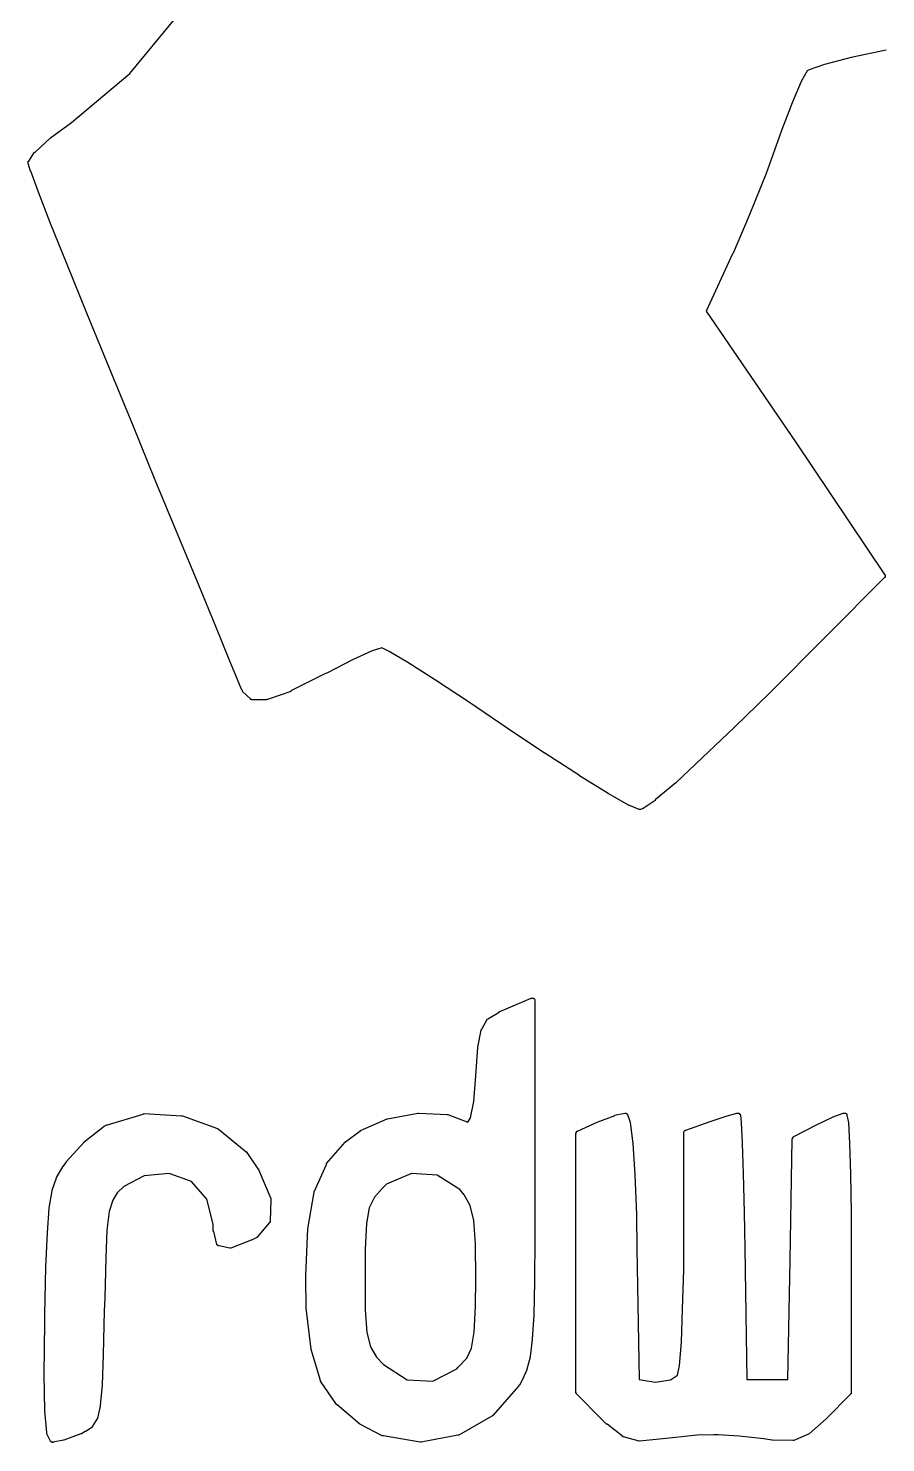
# Model space of a CAD drawing. Extents: x 122.8 to 186.2, y -119.4 to -70.3.
# Drawn here: x 183.122 to 184.735, y -112.034 to -109.374 of the extents above; entities that cross this region are included whole.
import ezdxf

# ---------------------------------------------------------------- set-up
doc = ezdxf.new("R2010")
doc.units = 0
doc.layers.add('BLACK', color=7, linetype='CONTINUOUS')

msp = doc.modelspace()

# ---------------------------------------------------------------- linework, layer by layer
at = {"layer": 'BLACK', "linetype": 'CONTINUOUS'}
for p, q in [((183.313, -109.459), (183.399, -109.355)), ((184.67, -109.429), (184.62, -109.442)), ((184.736, -109.415), (184.67, -109.429)), ((183.203, -109.551), (183.313, -109.459)), ((184.587, -109.454), (184.576, -109.474)), ((184.591, -109.452), (184.587, -109.454)), ((184.62, -109.442), (184.591, -109.452)), ((184.576, -109.474), (184.559, -109.514)), ((184.559, -109.514), (184.539, -109.566)), ((183.164, -109.58), (183.203, -109.551)), ((183.135, -109.607), (183.164, -109.58)), ((183.164, -109.58), (183.164, -109.58)), ((183.164, -109.58), (183.164, -109.58)), ((183.164, -109.58), (183.164, -109.58)), ((184.535, -109.577), (184.51, -109.647)), ((184.539, -109.566), (184.535, -109.577)), ((184.535, -109.577), (184.535, -109.577)), ((184.535, -109.577), (184.535, -109.577)), ((184.535, -109.577), (184.535, -109.577)), ((183.123, -109.624), (183.134, -109.607)), ((183.134, -109.607), (183.134, -109.607)), ((183.134, -109.607), (183.134, -109.607)), ((183.134, -109.607), (183.134, -109.607)), ((183.134, -109.607), (183.134, -109.607)), ((183.134, -109.607), (183.134, -109.607)), ((183.134, -109.607), (183.134, -109.607)), ((183.134, -109.607), (183.135, -109.607)), ((183.122, -109.625), (183.122, -109.624)), ((183.122, -109.624), (183.122, -109.624)), ((183.122, -109.624), (183.123, -109.624)), ((183.122, -109.626), (183.122, -109.625)), ((183.122, -109.625), (183.122, -109.625)), ((183.122, -109.625), (183.122, -109.625)), ((183.122, -109.625), (183.122, -109.625)), ((183.122, -109.627), (183.122, -109.626)), ((183.122, -109.626), (183.122, -109.626)), ((183.122, -109.626), (183.122, -109.626)), ((183.122, -109.626), (183.122, -109.626)), ((183.122, -109.628), (183.122, -109.627)), ((183.122, -109.627), (183.122, -109.627)), ((183.122, -109.627), (183.122, -109.627)), ((183.122, -109.627), (183.122, -109.627)), ((183.122, -109.627), (183.122, -109.627)), ((183.126, -109.643), (183.122, -109.628)), ((183.122, -109.628), (183.122, -109.628)), ((183.122, -109.628), (183.122, -109.628)), ((183.122, -109.628), (183.122, -109.628)), ((183.127, -109.643), (183.126, -109.643)), ((183.126, -109.643), (183.126, -109.643)), ((183.126, -109.643), (183.126, -109.643)), ((183.141, -109.682), (183.127, -109.643)), ((184.51, -109.647), (184.478, -109.726)), ((184.51, -109.647), (184.51, -109.647)), ((184.51, -109.647), (184.51, -109.647)), ((184.51, -109.647), (184.51, -109.647)), ((183.164, -109.741), (183.141, -109.682)), ((183.141, -109.682), (183.141, -109.682)), ((183.141, -109.682), (183.141, -109.682)), ((183.195, -109.818), (183.164, -109.741)), ((183.164, -109.741), (183.164, -109.741)), ((183.164, -109.741), (183.164, -109.741)), ((184.478, -109.726), (184.448, -109.797)), ((184.478, -109.726), (184.478, -109.726)), ((184.478, -109.726), (184.478, -109.726)), ((184.478, -109.726), (184.478, -109.726)), ((184.447, -109.798), (184.397, -109.906)), ((184.448, -109.797), (184.447, -109.798)), ((184.447, -109.798), (184.447, -109.798)), ((184.448, -109.797), (184.448, -109.797)), ((184.448, -109.797), (184.448, -109.797)), ((184.448, -109.797), (184.448, -109.797)), ((183.232, -109.91), (183.195, -109.818)), ((183.195, -109.818), (183.195, -109.818)), ((183.195, -109.818), (183.195, -109.818)), ((183.274, -110.012), (183.232, -109.91)), ((183.232, -109.91), (183.232, -109.91)), ((184.397, -109.906), (184.565, -110.152)), ((183.32, -110.123), (183.274, -110.012)), ((183.274, -110.012), (183.274, -110.012)), ((183.274, -110.012), (183.274, -110.012)), ((183.361, -110.224), (183.32, -110.123)), ((183.32, -110.123), (183.32, -110.123)), ((183.32, -110.123), (183.32, -110.123)), ((184.565, -110.152), (184.733, -110.401)), ((183.404, -110.328), (183.361, -110.224)), ((183.361, -110.224), (183.361, -110.224)), ((183.361, -110.224), (183.361, -110.224)), ((183.443, -110.421), (183.404, -110.328)), ((183.404, -110.328), (183.404, -110.328)), ((183.404, -110.328), (183.404, -110.328)), ((184.733, -110.407), (184.516, -110.625)), ((184.733, -110.401), (184.734, -110.401)), ((184.734, -110.407), (184.733, -110.407)), ((184.734, -110.401), (184.734, -110.402)), ((184.734, -110.402), (184.734, -110.403)), ((184.734, -110.403), (184.734, -110.403)), ((184.734, -110.403), (184.734, -110.404)), ((184.734, -110.404), (184.734, -110.405)), ((184.734, -110.405), (184.734, -110.405)), ((184.734, -110.405), (184.734, -110.406)), ((184.734, -110.406), (184.734, -110.406)), ((184.734, -110.406), (184.734, -110.407)), ((183.475, -110.499), (183.443, -110.421)), ((183.443, -110.421), (183.443, -110.421)), ((183.443, -110.421), (183.443, -110.421)), ((183.5, -110.561), (183.475, -110.499)), ((183.475, -110.499), (183.475, -110.499)), ((183.475, -110.499), (183.475, -110.499)), ((183.769, -110.545), (183.732, -110.562)), ((183.787, -110.539), (183.769, -110.545)), ((183.801, -110.546), (183.787, -110.539)), ((183.836, -110.567), (183.801, -110.546)), ((183.517, -110.602), (183.5, -110.561)), ((183.5, -110.561), (183.5, -110.561)), ((183.5, -110.561), (183.5, -110.561)), ((183.732, -110.562), (183.685, -110.586)), ((183.888, -110.6), (183.836, -110.567)), ((183.524, -110.619), (183.517, -110.602)), ((183.517, -110.602), (183.517, -110.602)), ((183.517, -110.602), (183.517, -110.602)), ((183.68, -110.588), (183.616, -110.62)), ((183.685, -110.586), (183.68, -110.588)), ((183.68, -110.588), (183.68, -110.588)), ((183.68, -110.588), (183.68, -110.588)), ((183.68, -110.588), (183.68, -110.588)), ((183.952, -110.642), (183.888, -110.6)), ((183.525, -110.619), (183.524, -110.619)), ((183.524, -110.619), (183.524, -110.619)), ((183.524, -110.619), (183.524, -110.619)), ((183.525, -110.62), (183.525, -110.619)), ((183.525, -110.621), (183.525, -110.62)), ((183.525, -110.62), (183.525, -110.62)), ((183.525, -110.62), (183.525, -110.62)), ((183.525, -110.62), (183.525, -110.62)), ((183.54, -110.635), (183.525, -110.621)), ((183.525, -110.621), (183.525, -110.621)), ((183.525, -110.621), (183.525, -110.621)), ((183.525, -110.621), (183.525, -110.621)), ((183.616, -110.621), (183.572, -110.636)), ((183.616, -110.62), (183.616, -110.62)), ((183.616, -110.62), (183.616, -110.621)), ((183.616, -110.621), (183.616, -110.621)), ((184.516, -110.625), (184.45, -110.689)), ((184.516, -110.625), (184.516, -110.625)), ((183.54, -110.636), (183.54, -110.635)), ((183.54, -110.635), (183.54, -110.635)), ((183.54, -110.635), (183.54, -110.635)), ((183.541, -110.636), (183.54, -110.636)), ((183.54, -110.636), (183.54, -110.636)), ((183.54, -110.636), (183.54, -110.636)), ((183.54, -110.636), (183.54, -110.636)), ((183.542, -110.636), (183.541, -110.636)), ((183.541, -110.636), (183.541, -110.636)), ((183.541, -110.636), (183.541, -110.636)), ((183.541, -110.636), (183.541, -110.636)), ((183.542, -110.637), (183.542, -110.636)), ((183.543, -110.637), (183.542, -110.637)), ((183.542, -110.637), (183.542, -110.637)), ((183.542, -110.637), (183.542, -110.637)), ((183.57, -110.637), (183.543, -110.637)), ((183.543, -110.637), (183.543, -110.637)), ((183.543, -110.637), (183.543, -110.637)), ((183.543, -110.637), (183.543, -110.637)), ((183.543, -110.637), (183.543, -110.637)), ((183.571, -110.637), (183.57, -110.637)), ((183.572, -110.636), (183.571, -110.636)), ((183.571, -110.636), (183.571, -110.636)), ((183.571, -110.636), (183.571, -110.637)), ((183.571, -110.637), (183.571, -110.637)), ((183.572, -110.636), (183.572, -110.636)), ((183.572, -110.636), (183.572, -110.636)), ((184.023, -110.69), (183.952, -110.642)), ((184.093, -110.737), (184.023, -110.69)), ((184.023, -110.69), (184.023, -110.69)), ((184.023, -110.69), (184.023, -110.69)), ((184.45, -110.689), (184.39, -110.746)), ((184.45, -110.689), (184.45, -110.689)), ((184.45, -110.689), (184.45, -110.689)), ((184.45, -110.689), (184.45, -110.689)), ((184.094, -110.737), (184.093, -110.737)), ((184.093, -110.737), (184.093, -110.737)), ((184.159, -110.779), (184.094, -110.737)), ((184.39, -110.746), (184.34, -110.793)), ((184.39, -110.746), (184.39, -110.746)), ((184.39, -110.746), (184.39, -110.746)), ((184.39, -110.746), (184.39, -110.746)), ((184.159, -110.78), (184.159, -110.779)), ((184.159, -110.779), (184.159, -110.779)), ((184.159, -110.779), (184.159, -110.779)), ((184.213, -110.813), (184.159, -110.78)), ((184.251, -110.835), (184.213, -110.813)), ((184.213, -110.813), (184.213, -110.813)), ((184.213, -110.813), (184.213, -110.813)), ((184.213, -110.813), (184.213, -110.813)), ((184.34, -110.793), (184.301, -110.825)), ((184.34, -110.793), (184.34, -110.793)), ((184.34, -110.793), (184.34, -110.793)), ((184.34, -110.793), (184.34, -110.793)), ((184.252, -110.835), (184.251, -110.835)), ((184.251, -110.835), (184.251, -110.835)), ((184.271, -110.843), (184.252, -110.835)), ((184.252, -110.835), (184.252, -110.835)), ((184.277, -110.842), (184.274, -110.843)), ((184.278, -110.842), (184.277, -110.842)), ((184.277, -110.842), (184.277, -110.842)), ((184.279, -110.841), (184.278, -110.841)), ((184.278, -110.841), (184.278, -110.842)), ((184.278, -110.842), (184.278, -110.842)), ((184.278, -110.842), (184.278, -110.842)), ((184.278, -110.842), (184.278, -110.842)), ((184.301, -110.826), (184.279, -110.841)), ((184.301, -110.825), (184.301, -110.825)), ((184.301, -110.825), (184.301, -110.826)), ((184.301, -110.826), (184.301, -110.826)), ((184.272, -110.843), (184.271, -110.843)), ((184.271, -110.843), (184.271, -110.843)), ((184.271, -110.843), (184.271, -110.843)), ((184.271, -110.843), (184.271, -110.843)), ((184.271, -110.843), (184.271, -110.843)), ((184.273, -110.843), (184.272, -110.843)), ((184.272, -110.843), (184.272, -110.843)), ((184.272, -110.843), (184.272, -110.843)), ((184.272, -110.843), (184.272, -110.843)), ((184.274, -110.843), (184.273, -110.843)), ((184.273, -110.843), (184.273, -110.843)), ((184.273, -110.843), (184.273, -110.843)), ((184.273, -110.843), (184.273, -110.843)), ((184.274, -110.843), (184.274, -110.843)), ((184.274, -110.843), (184.274, -110.843)), ((184.021, -111.218), (184.068, -111.198)), ((184.068, -111.198), (184.068, -111.198)), ((184.068, -111.198), (184.069, -111.198)), ((184.069, -111.198), (184.07, -111.198)), ((184.07, -111.198), (184.07, -111.198)), ((184.07, -111.198), (184.07, -111.198)), ((184.07, -111.198), (184.071, -111.198)), ((184.071, -111.198), (184.071, -111.198)), ((184.071, -111.198), (184.071, -111.198)), ((184.071, -111.198), (184.071, -111.198)), ((184.071, -111.198), (184.072, -111.198)), ((184.072, -111.198), (184.072, -111.198)), ((184.072, -111.198), (184.073, -111.198)), ((184.073, -111.198), (184.073, -111.198)), ((184.073, -111.198), (184.073, -111.198)), ((184.073, -111.198), (184.073, -111.199)), ((184.073, -111.199), (184.074, -111.199)), ((184.074, -111.199), (184.074, -111.199)), ((184.074, -111.199), (184.074, -111.199)), ((184.074, -111.199), (184.074, -111.2)), ((184.074, -111.2), (184.075, -111.201)), ((184.075, -111.201), (184.075, -111.201)), ((184.075, -111.201), (184.075, -111.202)), ((184.075, -111.202), (184.075, -111.202)), ((184.075, -111.202), (184.075, -111.202)), ((184.075, -111.202), (184.075, -111.203)), ((184.075, -111.203), (184.075, -111.539)), ((183.975, -111.256), (183.986, -111.237)), ((183.986, -111.237), (183.986, -111.237)), ((183.986, -111.237), (183.987, -111.237)), ((183.987, -111.237), (183.987, -111.236)), ((183.987, -111.236), (183.987, -111.236)), ((183.987, -111.236), (183.988, -111.236)), ((183.987, -111.237), (183.987, -111.237)), ((183.987, -111.237), (183.987, -111.237)), ((183.987, -111.237), (183.987, -111.237)), ((183.988, -111.236), (184.008, -111.224)), ((183.988, -111.236), (183.988, -111.236)), ((183.988, -111.236), (183.988, -111.236)), ((183.988, -111.236), (183.988, -111.236)), ((184.008, -111.224), (184.008, -111.223)), ((184.008, -111.223), (184.008, -111.223)), ((184.008, -111.223), (184.009, -111.223)), ((184.009, -111.223), (184.021, -111.218)), ((184.021, -111.218), (184.021, -111.218)), ((184.021, -111.218), (184.021, -111.218)), ((183.968, -111.29), (183.974, -111.258)), ((183.974, -111.258), (183.974, -111.257)), ((183.974, -111.257), (183.975, -111.257)), ((183.975, -111.257), (183.975, -111.256)), ((183.975, -111.256), (183.975, -111.256)), ((183.975, -111.257), (183.975, -111.257)), ((183.975, -111.257), (183.975, -111.257)), ((183.975, -111.257), (183.975, -111.257)), ((183.964, -111.344), (183.968, -111.29)), ((183.968, -111.29), (183.968, -111.29)), ((183.968, -111.29), (183.968, -111.29)), ((183.968, -111.29), (183.968, -111.29)), ((183.96, -111.392), (183.964, -111.344)), ((183.954, -111.423), (183.96, -111.392)), ((183.271, -111.436), (183.338, -111.416)), ((183.338, -111.416), (183.339, -111.415)), ((183.338, -111.416), (183.338, -111.416)), ((183.338, -111.416), (183.338, -111.416)), ((183.339, -111.415), (183.339, -111.415)), ((183.339, -111.415), (183.339, -111.415)), ((183.339, -111.415), (183.339, -111.415)), ((183.339, -111.415), (183.34, -111.415)), ((183.34, -111.415), (183.41, -111.419)), ((183.41, -111.419), (183.41, -111.419)), ((183.41, -111.419), (183.41, -111.419)), ((183.41, -111.419), (183.411, -111.419)), ((183.411, -111.419), (183.411, -111.419)), ((183.411, -111.419), (183.411, -111.419)), ((183.411, -111.419), (183.411, -111.419)), ((183.411, -111.419), (183.412, -111.419)), ((183.412, -111.419), (183.478, -111.443)), ((183.747, -111.447), (183.797, -111.425)), ((183.797, -111.425), (183.797, -111.425)), ((183.797, -111.425), (183.797, -111.425)), ((183.797, -111.425), (183.797, -111.425)), ((183.797, -111.425), (183.797, -111.425)), ((183.797, -111.425), (183.798, -111.425)), ((183.798, -111.425), (183.855, -111.414)), ((183.798, -111.425), (183.798, -111.425)), ((183.798, -111.425), (183.798, -111.425)), ((183.855, -111.414), (183.855, -111.414)), ((183.855, -111.414), (183.856, -111.414)), ((183.856, -111.414), (183.856, -111.414)), ((183.856, -111.414), (183.856, -111.414)), ((183.856, -111.414), (183.856, -111.414)), ((183.856, -111.414), (183.857, -111.414)), ((183.857, -111.414), (183.857, -111.414)), ((183.857, -111.414), (183.91, -111.417)), ((183.91, -111.417), (183.91, -111.417)), ((183.91, -111.417), (183.91, -111.417)), ((183.91, -111.417), (183.91, -111.417)), ((183.91, -111.417), (183.911, -111.417)), ((183.911, -111.417), (183.911, -111.417)), ((183.911, -111.417), (183.911, -111.417)), ((183.911, -111.417), (183.911, -111.417)), ((183.911, -111.417), (183.941, -111.428)), ((183.949, -111.431), (183.954, -111.423)), ((184.192, -111.431), (184.224, -111.419)), ((184.224, -111.419), (184.224, -111.419)), ((184.224, -111.419), (184.225, -111.419)), ((184.225, -111.418), (184.244, -111.414)), ((184.225, -111.419), (184.225, -111.418)), ((184.244, -111.414), (184.244, -111.414)), ((184.244, -111.414), (184.244, -111.414)), ((184.244, -111.414), (184.244, -111.414)), ((184.244, -111.414), (184.244, -111.414)), ((184.244, -111.414), (184.245, -111.414)), ((184.245, -111.414), (184.245, -111.414)), ((184.245, -111.414), (184.245, -111.414)), ((184.245, -111.414), (184.245, -111.414)), ((184.245, -111.414), (184.246, -111.414)), ((184.246, -111.414), (184.246, -111.414)), ((184.246, -111.414), (184.246, -111.414)), ((184.246, -111.414), (184.246, -111.414)), ((184.246, -111.414), (184.246, -111.414)), ((184.246, -111.414), (184.247, -111.414)), ((184.247, -111.414), (184.247, -111.414)), ((184.247, -111.414), (184.247, -111.415)), ((184.247, -111.415), (184.247, -111.415)), ((184.247, -111.415), (184.248, -111.415)), ((184.248, -111.415), (184.248, -111.415)), ((184.248, -111.415), (184.248, -111.415)), ((184.248, -111.415), (184.248, -111.415)), ((184.248, -111.415), (184.248, -111.415)), ((184.248, -111.415), (184.248, -111.416)), ((184.248, -111.416), (184.249, -111.416)), ((184.249, -111.416), (184.249, -111.416)), ((184.249, -111.416), (184.249, -111.416)), ((184.249, -111.416), (184.249, -111.416)), ((184.249, -111.416), (184.249, -111.417)), ((184.249, -111.417), (184.249, -111.417)), ((184.249, -111.417), (184.249, -111.417)), ((184.249, -111.417), (184.249, -111.417)), ((184.249, -111.417), (184.254, -111.431)), ((184.405, -111.43), (184.437, -111.419)), ((184.437, -111.419), (184.455, -111.414)), ((184.437, -111.419), (184.437, -111.419)), ((184.437, -111.419), (184.437, -111.419)), ((184.437, -111.419), (184.437, -111.419)), ((184.455, -111.414), (184.455, -111.414)), ((184.455, -111.414), (184.455, -111.414)), ((184.455, -111.414), (184.456, -111.414)), ((184.456, -111.414), (184.456, -111.414)), ((184.456, -111.414), (184.456, -111.414)), ((184.456, -111.414), (184.457, -111.414)), ((184.457, -111.414), (184.457, -111.414)), ((184.457, -111.414), (184.457, -111.414)), ((184.457, -111.414), (184.457, -111.414)), ((184.457, -111.414), (184.458, -111.414)), ((184.458, -111.414), (184.458, -111.414)), ((184.458, -111.414), (184.458, -111.414)), ((184.458, -111.414), (184.458, -111.414)), ((184.458, -111.414), (184.459, -111.414)), ((184.459, -111.414), (184.459, -111.414)), ((184.459, -111.414), (184.459, -111.415)), ((184.459, -111.415), (184.459, -111.415)), ((184.459, -111.415), (184.459, -111.415)), ((184.459, -111.415), (184.46, -111.415)), ((184.46, -111.415), (184.46, -111.415)), ((184.46, -111.415), (184.46, -111.415)), ((184.46, -111.415), (184.46, -111.415)), ((184.46, -111.415), (184.46, -111.416)), ((184.46, -111.416), (184.46, -111.416)), ((184.46, -111.416), (184.461, -111.416)), ((184.461, -111.416), (184.461, -111.416)), ((184.461, -111.416), (184.461, -111.416)), ((184.461, -111.416), (184.461, -111.417)), ((184.461, -111.417), (184.461, -111.417)), ((184.461, -111.417), (184.461, -111.417)), ((184.461, -111.417), (184.461, -111.417)), ((184.461, -111.417), (184.461, -111.417)), ((184.461, -111.417), (184.461, -111.418)), ((184.461, -111.418), (184.461, -111.418)), ((184.461, -111.418), (184.462, -111.418)), ((184.462, -111.418), (184.463, -111.432)), ((184.605, -111.436), (184.636, -111.421)), ((184.636, -111.421), (184.655, -111.414)), ((184.636, -111.421), (184.636, -111.421)), ((184.636, -111.421), (184.636, -111.421)), ((184.636, -111.421), (184.636, -111.421)), ((184.655, -111.414), (184.655, -111.414)), ((184.655, -111.414), (184.655, -111.414)), ((184.655, -111.414), (184.655, -111.414)), ((184.655, -111.414), (184.656, -111.414)), ((184.656, -111.414), (184.656, -111.414)), ((184.656, -111.414), (184.656, -111.414)), ((184.656, -111.414), (184.656, -111.414)), ((184.656, -111.414), (184.657, -111.414)), ((184.657, -111.414), (184.657, -111.414)), ((184.657, -111.414), (184.657, -111.414)), ((184.657, -111.414), (184.657, -111.414)), ((184.657, -111.414), (184.658, -111.414)), ((184.658, -111.414), (184.658, -111.414)), ((184.658, -111.414), (184.658, -111.414)), ((184.658, -111.414), (184.658, -111.414)), ((184.658, -111.414), (184.659, -111.414)), ((184.659, -111.414), (184.659, -111.414)), ((184.659, -111.414), (184.659, -111.414)), ((184.659, -111.414), (184.659, -111.414)), ((184.659, -111.414), (184.66, -111.414)), ((184.66, -111.414), (184.66, -111.415)), ((184.66, -111.415), (184.66, -111.415)), ((184.66, -111.415), (184.66, -111.415)), ((184.66, -111.415), (184.66, -111.415)), ((184.66, -111.415), (184.661, -111.415)), ((184.661, -111.415), (184.661, -111.415)), ((184.661, -111.415), (184.661, -111.415)), ((184.661, -111.415), (184.661, -111.416)), ((184.661, -111.416), (184.661, -111.416)), ((184.661, -111.416), (184.661, -111.416)), ((184.661, -111.416), (184.661, -111.416)), ((184.661, -111.416), (184.662, -111.416)), ((184.662, -111.416), (184.662, -111.417)), ((184.662, -111.417), (184.662, -111.417)), ((184.662, -111.417), (184.662, -111.417)), ((184.662, -111.417), (184.662, -111.417)), ((184.662, -111.417), (184.662, -111.418)), ((184.662, -111.418), (184.662, -111.418)), ((184.662, -111.418), (184.662, -111.418)), ((184.662, -111.418), (184.665, -111.432)), ((183.227, -111.468), (183.265, -111.439)), ((183.265, -111.439), (183.27, -111.436)), ((183.265, -111.439), (183.265, -111.439)), ((183.265, -111.439), (183.265, -111.439)), ((183.265, -111.439), (183.265, -111.439)), ((183.27, -111.436), (183.27, -111.436)), ((183.27, -111.436), (183.27, -111.436)), ((183.27, -111.436), (183.27, -111.436)), ((183.27, -111.436), (183.27, -111.436)), ((183.27, -111.436), (183.271, -111.436)), ((183.271, -111.436), (183.271, -111.436)), ((183.271, -111.436), (183.271, -111.436)), ((183.478, -111.443), (183.478, -111.443)), ((183.478, -111.443), (183.478, -111.444)), ((183.478, -111.444), (183.478, -111.444)), ((183.478, -111.444), (183.478, -111.444)), ((183.478, -111.444), (183.479, -111.444)), ((183.479, -111.444), (183.479, -111.444)), ((183.479, -111.444), (183.479, -111.444)), ((183.479, -111.444), (183.532, -111.487)), ((183.719, -111.468), (183.746, -111.448)), ((183.746, -111.448), (183.746, -111.448)), ((183.746, -111.448), (183.746, -111.448)), ((183.746, -111.448), (183.746, -111.448)), ((183.746, -111.448), (183.747, -111.448)), ((183.747, -111.448), (183.747, -111.447)), ((183.747, -111.447), (183.747, -111.447)), ((183.747, -111.447), (183.747, -111.447)), ((183.941, -111.428), (183.949, -111.431)), ((184.152, -111.452), (184.152, -111.451)), ((184.152, -111.451), (184.153, -111.451)), ((184.152, -111.453), (184.152, -111.452)), ((184.152, -111.452), (184.152, -111.452)), ((184.152, -111.452), (184.152, -111.452)), ((184.152, -111.452), (184.152, -111.452)), ((184.152, -111.939), (184.152, -111.453)), ((184.153, -111.45), (184.153, -111.449)), ((184.153, -111.449), (184.154, -111.449)), ((184.153, -111.451), (184.153, -111.45)), ((184.153, -111.45), (184.153, -111.45)), ((184.153, -111.45), (184.153, -111.45)), ((184.153, -111.45), (184.153, -111.45)), ((184.153, -111.451), (184.153, -111.451)), ((184.153, -111.451), (184.153, -111.451)), ((184.154, -111.449), (184.154, -111.448)), ((184.154, -111.448), (184.155, -111.448)), ((184.154, -111.449), (184.154, -111.449)), ((184.154, -111.449), (184.154, -111.449)), ((184.154, -111.449), (184.154, -111.449)), ((184.154, -111.449), (184.154, -111.449)), ((184.155, -111.448), (184.192, -111.431)), ((184.155, -111.448), (184.155, -111.448)), ((184.155, -111.448), (184.155, -111.448)), ((184.192, -111.431), (184.192, -111.431)), ((184.192, -111.431), (184.192, -111.431)), ((184.192, -111.431), (184.192, -111.431)), ((184.254, -111.431), (184.254, -111.431)), ((184.254, -111.431), (184.254, -111.431)), ((184.254, -111.431), (184.254, -111.431)), ((184.254, -111.431), (184.254, -111.432)), ((184.254, -111.432), (184.254, -111.432)), ((184.254, -111.432), (184.254, -111.432)), ((184.254, -111.432), (184.254, -111.432)), ((184.254, -111.432), (184.259, -111.471)), ((184.355, -111.451), (184.355, -111.45)), ((184.355, -111.45), (184.356, -111.45)), ((184.355, -111.671), (184.355, -111.451)), ((184.355, -111.451), (184.355, -111.451)), ((184.355, -111.451), (184.355, -111.451)), ((184.356, -111.448), (184.357, -111.447)), ((184.356, -111.449), (184.356, -111.448)), ((184.356, -111.448), (184.356, -111.448)), ((184.356, -111.448), (184.356, -111.448)), ((184.356, -111.448), (184.356, -111.448)), ((184.356, -111.45), (184.356, -111.449)), ((184.356, -111.449), (184.356, -111.449)), ((184.356, -111.449), (184.356, -111.449)), ((184.356, -111.449), (184.356, -111.449)), ((184.356, -111.45), (184.356, -111.45)), ((184.356, -111.45), (184.356, -111.45)), ((184.356, -111.45), (184.356, -111.45)), ((184.357, -111.447), (184.357, -111.447)), ((184.357, -111.447), (184.357, -111.447)), ((184.357, -111.447), (184.357, -111.447)), ((184.357, -111.447), (184.357, -111.447)), ((184.357, -111.447), (184.358, -111.447)), ((184.358, -111.447), (184.358, -111.446)), ((184.358, -111.446), (184.358, -111.446)), ((184.358, -111.446), (184.359, -111.446)), ((184.358, -111.447), (184.358, -111.447)), ((184.359, -111.446), (184.405, -111.43)), ((184.359, -111.446), (184.359, -111.446)), ((184.359, -111.446), (184.359, -111.446)), ((184.405, -111.43), (184.405, -111.43)), ((184.405, -111.43), (184.405, -111.43)), ((184.463, -111.432), (184.463, -111.432)), ((184.463, -111.432), (184.463, -111.432)), ((184.463, -111.432), (184.463, -111.432)), ((184.463, -111.432), (184.465, -111.47)), ((184.562, -111.458), (184.605, -111.436)), ((184.605, -111.436), (184.605, -111.436)), ((184.605, -111.436), (184.605, -111.436)), ((184.605, -111.436), (184.605, -111.436)), ((184.665, -111.432), (184.665, -111.432)), ((184.665, -111.432), (184.665, -111.432)), ((184.665, -111.432), (184.665, -111.432)), ((184.665, -111.432), (184.667, -111.471)), ((183.193, -111.506), (183.227, -111.469)), ((183.227, -111.469), (183.227, -111.468)), ((183.227, -111.468), (183.227, -111.468)), ((183.227, -111.469), (183.227, -111.469)), ((183.683, -111.509), (183.718, -111.469)), ((183.718, -111.469), (183.718, -111.469)), ((183.718, -111.469), (183.719, -111.469)), ((183.719, -111.469), (183.719, -111.468)), ((184.259, -111.471), (184.259, -111.471)), ((184.259, -111.471), (184.259, -111.471)), ((184.259, -111.471), (184.259, -111.471)), ((184.259, -111.471), (184.263, -111.53)), ((184.465, -111.47), (184.465, -111.471)), ((184.465, -111.471), (184.465, -111.471)), ((184.465, -111.471), (184.465, -111.471)), ((184.465, -111.471), (184.467, -111.528)), ((184.555, -111.691), (184.559, -111.463)), ((184.559, -111.463), (184.559, -111.462)), ((184.559, -111.462), (184.559, -111.462)), ((184.559, -111.462), (184.559, -111.462)), ((184.559, -111.462), (184.56, -111.462)), ((184.559, -111.463), (184.559, -111.463)), ((184.56, -111.461), (184.56, -111.46)), ((184.56, -111.46), (184.56, -111.46)), ((184.56, -111.46), (184.56, -111.46)), ((184.56, -111.46), (184.56, -111.46)), ((184.56, -111.46), (184.561, -111.46)), ((184.56, -111.462), (184.56, -111.461)), ((184.56, -111.461), (184.56, -111.461)), ((184.56, -111.461), (184.56, -111.461)), ((184.56, -111.461), (184.56, -111.461)), ((184.56, -111.461), (184.56, -111.461)), ((184.561, -111.46), (184.561, -111.459)), ((184.561, -111.459), (184.561, -111.459)), ((184.561, -111.459), (184.561, -111.459)), ((184.561, -111.459), (184.561, -111.459)), ((184.561, -111.459), (184.562, -111.459)), ((184.562, -111.459), (184.562, -111.458)), ((184.562, -111.458), (184.562, -111.458)), ((184.562, -111.459), (184.562, -111.459)), ((184.667, -111.471), (184.667, -111.471)), ((184.667, -111.471), (184.667, -111.471)), ((184.667, -111.471), (184.667, -111.471)), ((184.667, -111.471), (184.669, -111.529)), ((183.187, -111.515), (183.193, -111.507)), ((183.193, -111.507), (183.193, -111.506)), ((183.193, -111.506), (183.193, -111.506)), ((183.193, -111.507), (183.193, -111.507)), ((183.532, -111.487), (183.532, -111.487)), ((183.532, -111.487), (183.533, -111.487)), ((183.533, -111.487), (183.533, -111.488)), ((183.533, -111.488), (183.533, -111.488)), ((183.533, -111.488), (183.533, -111.488)), ((183.533, -111.488), (183.533, -111.488)), ((183.533, -111.488), (183.533, -111.488)), ((183.533, -111.488), (183.554, -111.519)), ((183.175, -111.535), (183.187, -111.515)), ((183.187, -111.515), (183.187, -111.515)), ((183.187, -111.515), (183.187, -111.515)), ((183.187, -111.515), (183.187, -111.515)), ((183.34, -111.532), (183.302, -111.552)), ((183.387, -111.528), (183.34, -111.532)), ((183.429, -111.543), (183.387, -111.528)), ((183.554, -111.519), (183.554, -111.519)), ((183.554, -111.519), (183.554, -111.519)), ((183.554, -111.519), (183.554, -111.519)), ((183.554, -111.519), (183.555, -111.519)), ((183.555, -111.519), (183.555, -111.519)), ((183.555, -111.519), (183.555, -111.52)), ((183.555, -111.52), (183.555, -111.52)), ((183.555, -111.52), (183.578, -111.575)), ((183.66, -111.562), (183.683, -111.511)), ((183.683, -111.51), (183.683, -111.509)), ((183.683, -111.511), (183.683, -111.51)), ((183.683, -111.51), (183.683, -111.51)), ((183.683, -111.51), (183.683, -111.51)), ((183.683, -111.51), (183.683, -111.51)), ((183.683, -111.51), (183.683, -111.51)), ((183.683, -111.511), (183.683, -111.511)), ((183.843, -111.528), (183.796, -111.548)), ((183.891, -111.531), (183.843, -111.528)), ((183.934, -111.558), (183.891, -111.531)), ((184.263, -111.53), (184.263, -111.53)), ((184.263, -111.53), (184.263, -111.53)), ((184.263, -111.53), (184.263, -111.53)), ((184.263, -111.53), (184.266, -111.605)), ((184.467, -111.528), (184.467, -111.528)), ((184.467, -111.528), (184.467, -111.528)), ((184.467, -111.528), (184.469, -111.601)), ((184.669, -111.529), (184.669, -111.529)), ((184.669, -111.529), (184.669, -111.529)), ((184.669, -111.529), (184.67, -111.602)), ((183.161, -111.592), (183.167, -111.56)), ((183.167, -111.559), (183.175, -111.536)), ((183.167, -111.56), (183.167, -111.559)), ((183.167, -111.56), (183.167, -111.56)), ((183.167, -111.56), (183.167, -111.56)), ((183.175, -111.536), (183.175, -111.535)), ((183.175, -111.535), (183.175, -111.535)), ((183.175, -111.536), (183.175, -111.536)), ((183.302, -111.552), (183.289, -111.564)), ((183.458, -111.576), (183.429, -111.543)), ((183.788, -111.556), (183.773, -111.572)), ((183.796, -111.548), (183.788, -111.556)), ((183.942, -111.568), (183.934, -111.558)), ((184.075, -111.539), (184.075, -111.539)), ((184.075, -111.539), (184.075, -111.648)), ((183.281, -111.578), (183.274, -111.599)), ((183.289, -111.564), (183.281, -111.578)), ((183.47, -111.623), (183.458, -111.576)), ((183.578, -111.577), (183.577, -111.617)), ((183.578, -111.575), (183.578, -111.575)), ((183.578, -111.575), (183.578, -111.576)), ((183.578, -111.576), (183.578, -111.576)), ((183.578, -111.576), (183.578, -111.576)), ((183.578, -111.576), (183.578, -111.576)), ((183.578, -111.576), (183.578, -111.577)), ((183.578, -111.577), (183.578, -111.577)), ((183.648, -111.632), (183.66, -111.563)), ((183.66, -111.563), (183.66, -111.562)), ((183.66, -111.562), (183.66, -111.562)), ((183.66, -111.562), (183.66, -111.562)), ((183.66, -111.563), (183.66, -111.563)), ((183.66, -111.563), (183.66, -111.563)), ((183.66, -111.563), (183.66, -111.563)), ((183.66, -111.563), (183.66, -111.563)), ((183.773, -111.572), (183.763, -111.592)), ((183.953, -111.588), (183.942, -111.568)), ((183.158, -111.639), (183.161, -111.593)), ((183.161, -111.593), (183.161, -111.592)), ((183.161, -111.592), (183.161, -111.592)), ((183.161, -111.593), (183.161, -111.593)), ((183.274, -111.599), (183.27, -111.634)), ((183.763, -111.592), (183.758, -111.622)), ((183.96, -111.616), (183.953, -111.588)), ((184.266, -111.605), (184.266, -111.606)), ((184.266, -111.606), (184.266, -111.606)), ((184.266, -111.606), (184.266, -111.606)), ((184.266, -111.606), (184.267, -111.669)), ((184.469, -111.601), (184.469, -111.601)), ((184.469, -111.601), (184.469, -111.601)), ((184.469, -111.601), (184.47, -111.669)), ((184.67, -111.602), (184.67, -111.602)), ((184.67, -111.602), (184.67, -111.602)), ((184.67, -111.602), (184.67, -111.679)), ((183.155, -111.704), (183.158, -111.639)), ((183.158, -111.639), (183.158, -111.639)), ((183.158, -111.639), (183.158, -111.639)), ((183.158, -111.639), (183.158, -111.639)), ((183.27, -111.634), (183.268, -111.686)), ((183.47, -111.636), (183.47, -111.623)), ((183.471, -111.637), (183.47, -111.636)), ((183.47, -111.636), (183.47, -111.636)), ((183.47, -111.636), (183.47, -111.636)), ((183.47, -111.636), (183.47, -111.636)), ((183.477, -111.661), (183.471, -111.637)), ((183.471, -111.637), (183.471, -111.637)), ((183.471, -111.637), (183.471, -111.637)), ((183.471, -111.637), (183.471, -111.637)), ((183.576, -111.62), (183.552, -111.648)), ((183.577, -111.62), (183.576, -111.62)), ((183.576, -111.62), (183.576, -111.62)), ((183.577, -111.617), (183.577, -111.617)), ((183.577, -111.617), (183.577, -111.618)), ((183.577, -111.618), (183.577, -111.618)), ((183.577, -111.618), (183.577, -111.618)), ((183.577, -111.618), (183.577, -111.618)), ((183.577, -111.618), (183.577, -111.619)), ((183.577, -111.619), (183.577, -111.619)), ((183.577, -111.619), (183.577, -111.619)), ((183.577, -111.619), (183.577, -111.619)), ((183.577, -111.619), (183.577, -111.619)), ((183.577, -111.619), (183.577, -111.62)), ((183.577, -111.62), (183.577, -111.62)), ((183.577, -111.62), (183.577, -111.62)), ((183.644, -111.719), (183.648, -111.632)), ((183.648, -111.632), (183.648, -111.632)), ((183.648, -111.632), (183.648, -111.632)), ((183.648, -111.632), (183.648, -111.632)), ((183.758, -111.622), (183.756, -111.67)), ((183.963, -111.66), (183.96, -111.616)), ((183.477, -111.662), (183.477, -111.661)), ((183.477, -111.661), (183.477, -111.661)), ((183.477, -111.661), (183.477, -111.661)), ((183.478, -111.662), (183.477, -111.662)), ((183.478, -111.663), (183.478, -111.662)), ((183.478, -111.662), (183.478, -111.662)), ((183.478, -111.662), (183.478, -111.662)), ((183.478, -111.662), (183.478, -111.662)), ((183.479, -111.663), (183.478, -111.663)), ((183.478, -111.663), (183.478, -111.663)), ((183.478, -111.663), (183.478, -111.663)), ((183.479, -111.664), (183.479, -111.663)), ((183.479, -111.663), (183.479, -111.663)), ((183.479, -111.663), (183.479, -111.663)), ((183.48, -111.664), (183.479, -111.664)), ((183.479, -111.664), (183.479, -111.664)), ((183.481, -111.664), (183.48, -111.664)), ((183.48, -111.664), (183.48, -111.664)), ((183.48, -111.664), (183.48, -111.664)), ((183.48, -111.664), (183.48, -111.664)), ((183.48, -111.664), (183.48, -111.664)), ((183.501, -111.668), (183.481, -111.664)), ((183.481, -111.664), (183.481, -111.664)), ((183.481, -111.664), (183.481, -111.664)), ((183.541, -111.653), (183.503, -111.668)), ((183.542, -111.653), (183.541, -111.653)), ((183.551, -111.649), (183.542, -111.653)), ((183.542, -111.653), (183.542, -111.653)), ((183.542, -111.653), (183.542, -111.653)), ((183.552, -111.648), (183.551, -111.648)), ((183.551, -111.648), (183.551, -111.649)), ((183.552, -111.648), (183.552, -111.648)), ((183.552, -111.648), (183.552, -111.648)), ((183.552, -111.648), (183.552, -111.648)), ((183.552, -111.648), (183.552, -111.648)), ((183.552, -111.648), (183.552, -111.648)), ((183.964, -111.726), (183.963, -111.66)), ((184.075, -111.648), (184.074, -111.731)), ((184.075, -111.648), (184.075, -111.648)), ((183.268, -111.686), (183.266, -111.762)), ((183.502, -111.668), (183.501, -111.668)), ((183.501, -111.668), (183.501, -111.668)), ((183.501, -111.668), (183.501, -111.668)), ((183.501, -111.668), (183.501, -111.668)), ((183.503, -111.668), (183.502, -111.668)), ((183.502, -111.668), (183.502, -111.668)), ((183.502, -111.668), (183.502, -111.668)), ((183.502, -111.668), (183.502, -111.668)), ((183.503, -111.668), (183.503, -111.668)), ((183.503, -111.668), (183.503, -111.668)), ((183.503, -111.668), (183.503, -111.668)), ((183.756, -111.67), (183.756, -111.72)), ((184.267, -111.669), (184.267, -111.669)), ((184.267, -111.669), (184.271, -111.915)), ((184.355, -111.709), (184.355, -111.671)), ((184.355, -111.671), (184.355, -111.671)), ((184.47, -111.669), (184.47, -111.669)), ((184.47, -111.669), (184.474, -111.915)), ((184.551, -111.915), (184.555, -111.691)), ((184.555, -111.691), (184.555, -111.691)), ((184.555, -111.691), (184.555, -111.691)), ((184.67, -111.679), (184.67, -111.939)), ((183.153, -111.792), (183.155, -111.704)), ((183.155, -111.704), (183.155, -111.704)), ((183.155, -111.704), (183.155, -111.704)), ((183.644, -111.724), (183.644, -111.719)), ((183.644, -111.719), (183.644, -111.719)), ((183.644, -111.719), (183.644, -111.719)), ((183.756, -111.72), (183.756, -111.784)), ((184.353, -111.783), (184.355, -111.709)), ((183.645, -111.78), (183.644, -111.724)), ((183.644, -111.724), (183.644, -111.724)), ((183.644, -111.724), (183.644, -111.724)), ((183.644, -111.724), (183.644, -111.724)), ((183.963, -111.778), (183.964, -111.726)), ((184.074, -111.731), (184.073, -111.794)), ((184.074, -111.731), (184.074, -111.731)), ((184.074, -111.731), (184.074, -111.731)), ((184.074, -111.731), (184.074, -111.731)), ((183.266, -111.762), (183.265, -111.786)), ((183.266, -111.762), (183.266, -111.762)), ((183.153, -111.793), (183.153, -111.792)), ((183.153, -111.792), (183.153, -111.792)), ((183.153, -111.808), (183.153, -111.793)), ((183.265, -111.786), (183.263, -111.868)), ((183.265, -111.786), (183.265, -111.786)), ((183.645, -111.781), (183.645, -111.78)), ((183.654, -111.858), (183.645, -111.781)), ((183.645, -111.781), (183.645, -111.781)), ((183.645, -111.781), (183.645, -111.781)), ((183.756, -111.784), (183.759, -111.827)), ((183.961, -111.826), (183.963, -111.778)), ((184.073, -111.794), (184.07, -111.839)), ((184.073, -111.794), (184.073, -111.794)), ((184.073, -111.794), (184.073, -111.794)), ((184.073, -111.794), (184.073, -111.794)), ((184.351, -111.845), (184.353, -111.783)), ((183.152, -111.905), (183.153, -111.808)), ((183.153, -111.808), (183.153, -111.808)), ((183.153, -111.808), (183.153, -111.808)), ((183.956, -111.856), (183.961, -111.826)), ((183.759, -111.827), (183.766, -111.854)), ((184.07, -111.84), (184.066, -111.872)), ((184.07, -111.839), (184.07, -111.839)), ((184.07, -111.839), (184.07, -111.84)), ((184.07, -111.84), (184.07, -111.84)), ((184.347, -111.889), (184.351, -111.845)), ((183.263, -111.868), (183.261, -111.926)), ((183.263, -111.868), (183.263, -111.868)), ((183.263, -111.868), (183.263, -111.868)), ((183.654, -111.859), (183.654, -111.858)), ((183.654, -111.858), (183.654, -111.858)), ((183.672, -111.917), (183.654, -111.859)), ((183.654, -111.859), (183.654, -111.859)), ((183.766, -111.854), (183.777, -111.873)), ((183.777, -111.873), (183.79, -111.887)), ((183.931, -111.892), (183.947, -111.875)), ((183.947, -111.875), (183.956, -111.856)), ((184.066, -111.873), (184.06, -111.896)), ((184.066, -111.872), (184.066, -111.872)), ((184.066, -111.872), (184.066, -111.872)), ((184.066, -111.872), (184.066, -111.873)), ((183.153, -111.974), (183.152, -111.905)), ((183.152, -111.905), (183.152, -111.905)), ((183.152, -111.905), (183.152, -111.905)), ((183.152, -111.905), (183.152, -111.905)), ((183.79, -111.887), (183.835, -111.916)), ((183.883, -111.918), (183.928, -111.895)), ((183.928, -111.895), (183.931, -111.892)), ((184.06, -111.897), (184.052, -111.915)), ((184.06, -111.896), (184.06, -111.896)), ((184.06, -111.896), (184.06, -111.896)), ((184.06, -111.896), (184.06, -111.897)), ((184.343, -111.907), (184.347, -111.889)), ((183.261, -111.926), (183.257, -111.964)), ((183.261, -111.926), (183.261, -111.926)), ((183.261, -111.926), (183.261, -111.926)), ((183.261, -111.926), (183.261, -111.926)), ((183.672, -111.918), (183.672, -111.917)), ((183.672, -111.917), (183.672, -111.917)), ((183.672, -111.917), (183.672, -111.917)), ((183.672, -111.917), (183.672, -111.917)), ((183.702, -111.962), (183.672, -111.918)), ((183.672, -111.918), (183.672, -111.918)), ((183.672, -111.918), (183.672, -111.918)), ((183.672, -111.918), (183.672, -111.918)), ((183.835, -111.916), (183.883, -111.918)), ((184.045, -111.927), (183.996, -111.983)), ((184.046, -111.926), (184.045, -111.926)), ((184.045, -111.926), (184.045, -111.927)), ((184.052, -111.915), (184.046, -111.926)), ((184.046, -111.926), (184.046, -111.926)), ((184.052, -111.915), (184.052, -111.915)), ((184.052, -111.915), (184.052, -111.915)), ((184.052, -111.915), (184.052, -111.915)), ((184.271, -111.915), (184.301, -111.92)), ((184.301, -111.92), (184.33, -111.916)), ((184.33, -111.916), (184.343, -111.907)), ((184.474, -111.915), (184.551, -111.915)), ((184.152, -111.94), (184.152, -111.939)), ((184.152, -111.941), (184.152, -111.94)), ((184.152, -111.94), (184.152, -111.94)), ((184.152, -111.94), (184.152, -111.94)), ((184.152, -111.94), (184.152, -111.94)), ((184.153, -111.941), (184.152, -111.941)), ((184.153, -111.942), (184.153, -111.941)), ((184.153, -111.941), (184.153, -111.941)), ((184.153, -111.941), (184.153, -111.941)), ((184.153, -111.941), (184.153, -111.941)), ((184.154, -111.943), (184.153, -111.942)), ((184.153, -111.942), (184.153, -111.942)), ((184.153, -111.942), (184.153, -111.942)), ((184.153, -111.942), (184.153, -111.942)), ((184.2, -111.989), (184.154, -111.943)), ((184.154, -111.943), (184.154, -111.943)), ((184.669, -111.943), (184.623, -111.989)), ((184.67, -111.942), (184.669, -111.942)), ((184.669, -111.942), (184.669, -111.942)), ((184.669, -111.942), (184.669, -111.942)), ((184.669, -111.942), (184.669, -111.942)), ((184.669, -111.942), (184.669, -111.943)), ((184.67, -111.939), (184.67, -111.94)), ((184.67, -111.94), (184.67, -111.94)), ((184.67, -111.94), (184.67, -111.94)), ((184.67, -111.94), (184.67, -111.94)), ((184.67, -111.94), (184.67, -111.941)), ((184.67, -111.941), (184.67, -111.941)), ((184.67, -111.941), (184.67, -111.941)), ((184.67, -111.941), (184.67, -111.941)), ((184.67, -111.941), (184.67, -111.942)), ((183.157, -112.015), (183.153, -111.974)), ((183.153, -111.974), (183.153, -111.974)), ((183.153, -111.974), (183.153, -111.974)), ((183.153, -111.974), (183.153, -111.974)), ((183.257, -111.965), (183.252, -111.988)), ((183.257, -111.964), (183.257, -111.964)), ((183.257, -111.964), (183.257, -111.964)), ((183.257, -111.964), (183.257, -111.965)), ((183.702, -111.963), (183.702, -111.962)), ((183.702, -111.962), (183.702, -111.962)), ((183.703, -111.963), (183.702, -111.963)), ((183.702, -111.963), (183.702, -111.963)), ((183.702, -111.963), (183.702, -111.963)), ((183.746, -111.999), (183.703, -111.963)), ((183.703, -111.963), (183.703, -111.963)), ((183.703, -111.963), (183.703, -111.963)), ((183.994, -111.984), (183.932, -112.02)), ((183.995, -111.984), (183.994, -111.984)), ((183.996, -111.983), (183.995, -111.984)), ((183.995, -111.984), (183.995, -111.984)), ((183.995, -111.984), (183.995, -111.984)), ((183.995, -111.984), (183.995, -111.984)), ((183.995, -111.984), (183.995, -111.984)), ((183.996, -111.983), (183.996, -111.983)), ((183.242, -112.005), (183.23, -112.013)), ((183.243, -112.003), (183.242, -112.004)), ((183.242, -112.004), (183.242, -112.004)), ((183.242, -112.004), (183.242, -112.004)), ((183.242, -112.004), (183.242, -112.004)), ((183.242, -112.004), (183.242, -112.004)), ((183.242, -112.004), (183.242, -112.004)), ((183.242, -112.004), (183.242, -112.005)), ((183.251, -111.99), (183.243, -112.003)), ((183.243, -112.003), (183.243, -112.003)), ((183.243, -112.003), (183.243, -112.003)), ((183.243, -112.003), (183.243, -112.003)), ((183.243, -112.003), (183.243, -112.003)), ((183.252, -111.989), (183.251, -111.989)), ((183.251, -111.989), (183.251, -111.99)), ((183.252, -111.988), (183.252, -111.988)), ((183.252, -111.988), (183.252, -111.988)), ((183.252, -111.988), (183.252, -111.989)), ((183.252, -111.989), (183.252, -111.989)), ((183.252, -111.989), (183.252, -111.989)), ((183.747, -112), (183.746, -111.999)), ((183.746, -111.999), (183.746, -111.999)), ((183.746, -111.999), (183.746, -111.999)), ((183.788, -112.021), (183.747, -112)), ((183.747, -112), (183.747, -112)), ((183.747, -112), (183.747, -112)), ((183.747, -112), (183.747, -112)), ((183.747, -112), (183.747, -112)), ((184.21, -111.999), (184.2, -111.989)), ((184.2, -111.989), (184.2, -111.989)), ((184.2, -111.989), (184.2, -111.989)), ((184.211, -111.999), (184.21, -111.999)), ((184.21, -111.999), (184.21, -111.999)), ((184.24, -112.022), (184.211, -111.999)), ((184.211, -111.999), (184.211, -111.999)), ((184.623, -111.989), (184.591, -112.017)), ((184.623, -111.989), (184.623, -111.989)), ((184.623, -111.989), (184.623, -111.989)), ((184.623, -111.989), (184.623, -111.989)), ((183.157, -112.016), (183.157, -112.015)), ((183.157, -112.017), (183.157, -112.016)), ((183.157, -112.016), (183.157, -112.016)), ((183.157, -112.016), (183.157, -112.016)), ((183.157, -112.016), (183.157, -112.016)), ((183.164, -112.031), (183.157, -112.017)), ((183.157, -112.017), (183.157, -112.017)), ((183.157, -112.017), (183.157, -112.017)), ((183.164, -112.032), (183.164, -112.031)), ((183.164, -112.031), (183.164, -112.031)), ((183.164, -112.031), (183.164, -112.031)), ((183.164, -112.031), (183.164, -112.031)), ((183.164, -112.031), (183.164, -112.031)), ((183.165, -112.032), (183.164, -112.032)), ((183.165, -112.033), (183.165, -112.032)), ((183.165, -112.032), (183.165, -112.032)), ((183.165, -112.032), (183.165, -112.032)), ((183.165, -112.032), (183.165, -112.032)), ((183.166, -112.033), (183.165, -112.033)), ((183.165, -112.033), (183.165, -112.033)), ((183.165, -112.033), (183.165, -112.033)), ((183.167, -112.033), (183.166, -112.033)), ((183.166, -112.033), (183.166, -112.033)), ((183.166, -112.033), (183.166, -112.033)), ((183.166, -112.033), (183.166, -112.033)), ((183.168, -112.033), (183.167, -112.033)), ((183.167, -112.033), (183.167, -112.033)), ((183.167, -112.033), (183.167, -112.033)), ((183.167, -112.033), (183.167, -112.033)), ((183.169, -112.033), (183.168, -112.034)), ((183.168, -112.034), (183.168, -112.033)), ((183.168, -112.034), (183.168, -112.034)), ((183.168, -112.034), (183.168, -112.034)), ((183.188, -112.029), (183.169, -112.033)), ((183.169, -112.033), (183.169, -112.033)), ((183.169, -112.033), (183.169, -112.033)), ((183.189, -112.029), (183.188, -112.029)), ((183.188, -112.029), (183.188, -112.029)), ((183.221, -112.017), (183.189, -112.029)), ((183.189, -112.029), (183.189, -112.029)), ((183.222, -112.017), (183.221, -112.017)), ((183.221, -112.017), (183.221, -112.017)), ((183.221, -112.017), (183.221, -112.017)), ((183.229, -112.013), (183.222, -112.017)), ((183.23, -112.013), (183.229, -112.013)), ((183.229, -112.013), (183.229, -112.013)), ((183.23, -112.013), (183.23, -112.013)), ((183.789, -112.021), (183.788, -112.021)), ((183.79, -112.021), (183.789, -112.021)), ((183.789, -112.021), (183.789, -112.021)), ((183.789, -112.021), (183.789, -112.021)), ((183.789, -112.021), (183.789, -112.021)), ((183.859, -112.033), (183.79, -112.021)), ((183.79, -112.021), (183.79, -112.021)), ((183.79, -112.021), (183.79, -112.021)), ((183.86, -112.033), (183.859, -112.033)), ((183.861, -112.033), (183.86, -112.033)), ((183.86, -112.033), (183.86, -112.033)), ((183.86, -112.033), (183.86, -112.033)), ((183.86, -112.033), (183.86, -112.033)), ((183.93, -112.02), (183.861, -112.033)), ((183.861, -112.033), (183.861, -112.033)), ((183.861, -112.033), (183.861, -112.033)), ((183.931, -112.02), (183.93, -112.02)), ((183.93, -112.02), (183.93, -112.02)), ((183.932, -112.02), (183.931, -112.02)), ((183.931, -112.02), (183.931, -112.02)), ((183.931, -112.02), (183.931, -112.02)), ((183.931, -112.02), (183.931, -112.02)), ((183.932, -112.02), (183.932, -112.02)), ((184.24, -112.023), (184.24, -112.022)), ((184.24, -112.022), (184.24, -112.022)), ((184.24, -112.022), (184.24, -112.022)), ((184.241, -112.023), (184.24, -112.023)), ((184.24, -112.023), (184.24, -112.023)), ((184.242, -112.023), (184.241, -112.023)), ((184.241, -112.023), (184.241, -112.023)), ((184.241, -112.023), (184.241, -112.023)), ((184.241, -112.023), (184.241, -112.023)), ((184.241, -112.023), (184.241, -112.023)), ((184.241, -112.023), (184.241, -112.023)), ((184.271, -112.031), (184.242, -112.023)), ((184.272, -112.031), (184.271, -112.031)), ((184.271, -112.031), (184.271, -112.031)), ((184.271, -112.031), (184.271, -112.031)), ((184.316, -112.027), (184.272, -112.031)), ((184.272, -112.031), (184.272, -112.031)), ((184.272, -112.031), (184.272, -112.031)), ((184.272, -112.031), (184.272, -112.031)), ((184.272, -112.031), (184.272, -112.031)), ((184.334, -112.025), (184.316, -112.027)), ((184.316, -112.027), (184.316, -112.027)), ((184.316, -112.027), (184.316, -112.027)), ((184.316, -112.027), (184.316, -112.027)), ((184.38, -112.02), (184.334, -112.025)), ((184.411, -112.019), (184.38, -112.02)), ((184.42, -112.019), (184.411, -112.019)), ((184.459, -112.022), (184.42, -112.019)), ((184.506, -112.027), (184.459, -112.022)), ((184.521, -112.029), (184.506, -112.027)), ((184.522, -112.029), (184.521, -112.029)), ((184.56, -112.03), (184.522, -112.029)), ((184.522, -112.029), (184.522, -112.029)), ((184.522, -112.029), (184.522, -112.029)), ((184.561, -112.03), (184.56, -112.03)), ((184.56, -112.03), (184.56, -112.03)), ((184.56, -112.03), (184.56, -112.03)), ((184.56, -112.03), (184.56, -112.03)), ((184.562, -112.03), (184.561, -112.03)), ((184.561, -112.03), (184.561, -112.03)), ((184.561, -112.03), (184.561, -112.03)), ((184.561, -112.03), (184.561, -112.03)), ((184.59, -112.018), (184.562, -112.03)), ((184.562, -112.03), (184.562, -112.03)), ((184.562, -112.03), (184.562, -112.03)), ((184.562, -112.03), (184.562, -112.03)), ((184.591, -112.017), (184.59, -112.018)), ((184.59, -112.018), (184.59, -112.018)), ((184.59, -112.018), (184.59, -112.018)), ((184.59, -112.018), (184.59, -112.018)), ((184.59, -112.018), (184.59, -112.018)), ((184.591, -112.017), (184.591, -112.017)), ((184.591, -112.017), (184.591, -112.017))]:
    msp.add_line(p, q, dxfattribs=at)

doc.saveas('drawing.dxf')
